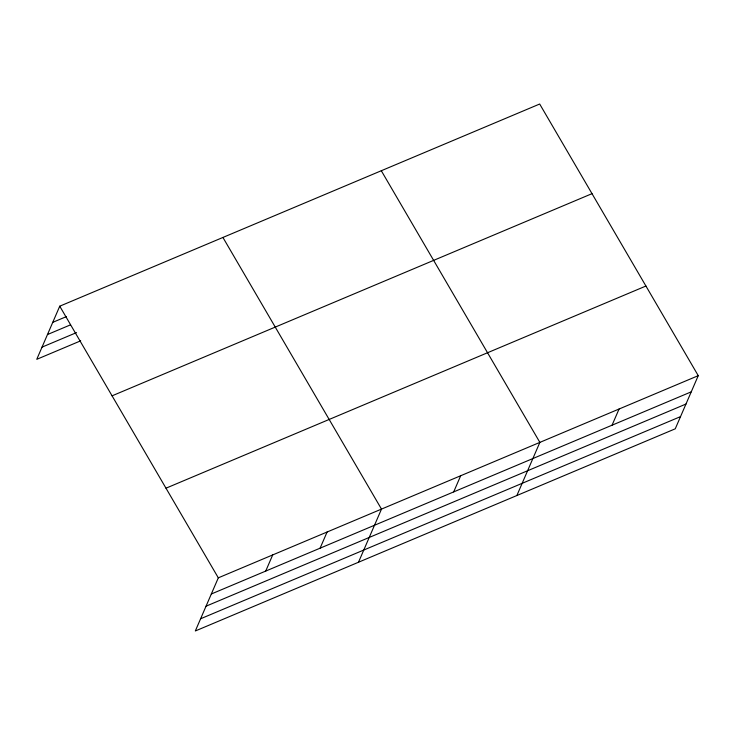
<?xml version="1.0" encoding="UTF-8"?>
<svg xmlns="http://www.w3.org/2000/svg" width="735" height="735" viewBox="0 0 735 735"><rect width="100%" height="100%" fill="white"/><g stroke="black" fill="none" stroke-linecap="round" stroke-linejoin="round"><path stroke-width="1.1" d="M698.25 375.668L218.313 577.839L195.317 630.979L675.254 428.808L698.25 375.668L539.683 104.021L59.746 306.192L36.75 359.332L80.685 340.829M265.712 571.086L272.703 554.925M320.102 548.172L327.093 532.011M358.496 562.238L381.493 509.098L222.925 237.451M453.688 491.908L460.68 475.738M516.87 495.528L539.867 442.387L381.309 170.74M612.062 425.188L619.063 409.027M52.755 322.353L66.352 316.629M47.472 334.554L70.486 324.861M42.033 347.131L76.55 332.587M112.069 395.834L592.015 193.663M165.981 488.196L645.927 286.025M211.312 593.999L691.258 391.838M206.039 606.2L685.976 404.039M200.591 618.778L680.537 416.607M59.746 306.192L218.313 577.839"/></g></svg>
